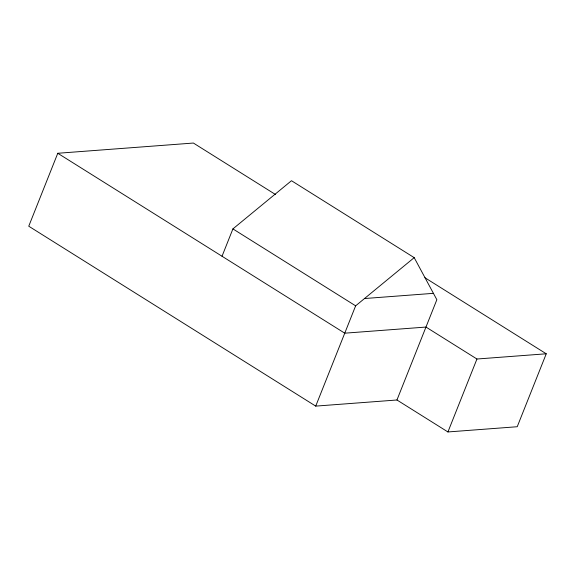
<?xml version="1.0" encoding="UTF-8"?>
<svg xmlns="http://www.w3.org/2000/svg" width="575" height="575" viewBox="0 0 575 575"><rect width="100%" height="100%" fill="white"/><g stroke="black" fill="none" stroke-linecap="round" stroke-linejoin="round"><path stroke-width="0.86" d="M275.482 194.508L193.394 143.046L57.773 153.273L28.75 226.205L315.725 406.115L396.951 399.992L447.925 431.954L517.227 426.729L546.25 353.79L424.896 277.711M222.029 256.249L232.911 228.9L291.482 180.715L414.201 257.65L436.856 299.712L396.951 399.992M315.725 406.115L355.637 305.835L414.201 257.65M447.925 431.954L476.948 359.016L546.25 353.79M364.507 298.533L433.428 293.336M476.948 359.016L425.974 327.06L344.748 333.184L57.773 153.273M232.911 228.9L355.637 305.835"/></g></svg>
